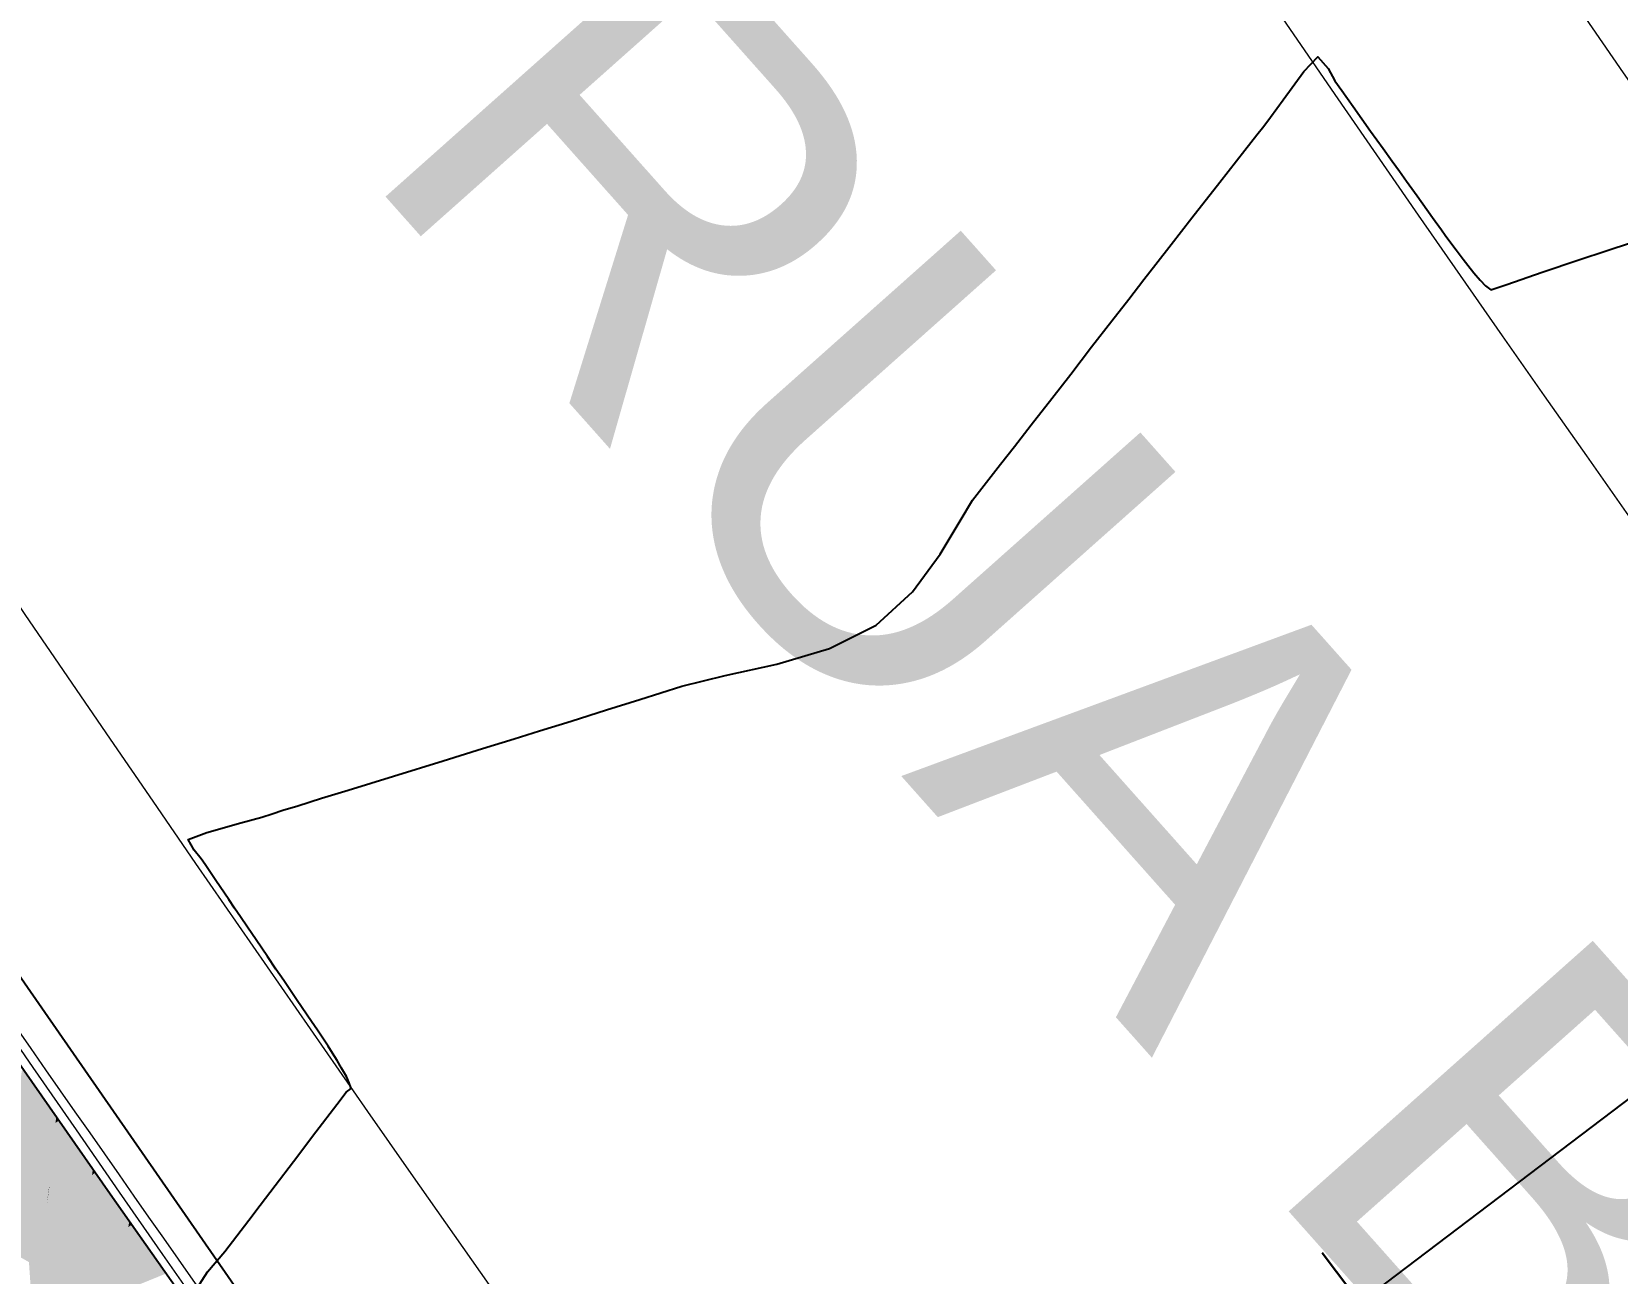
# Model space of a CAD drawing. Header units: millimetres. Extents: x 340454 to 342791, y 6993867 to 6995092.
# Drawn here: x 340800.18 to 340812.87, y 6994599.83 to 6994609.77 of the extents above; entities that cross this region are included whole.
import ezdxf
from ezdxf.enums import TextEntityAlignment as Align

# ---------------------------------------------------------------- set-up
doc = ezdxf.new("R2010")
doc.units = ezdxf.units.MM
doc.header["$LTSCALE"] = 10
doc.layers.add('_1 TXT_Estaca', color=4, linetype='Continuous', lineweight=30)
for name, color, linetype in [('A-MODELAGEM', 7, 'Continuous'), ('Alinhamento', 7, 'Continuous'), ('AREA_DOS_LOTES', 5, 'Continuous'), ('F-HZ-CORREDOR-FEAT', 2, 'Continuous'), ('T-HM-CURVA_INTERMEDIARIA', 45, 'Continuous'), ('URB-Calçadas', 2, 'Continuous'), ('URB-Quadras', 3, 'Continuous')]:
    doc.layers.add(name, color=color, linetype=linetype)
doc.layers.add('PDF2_0', color=9, linetype='Continuous', true_color=0x808080)
doc.styles.add('ARIAL', font='arial.ttf', dxfattribs={"height": 2})

msp = doc.modelspace()

# ---------------------------------------------------------------- linework, layer by layer
at = {"lineweight": 20}
msp.add_lwpolyline([(340804.454, 6994595.59, -0.006606), (340796.911, 6994606.373, 0.436053), (340791.269, 6994607.295), (340769.737, 6994591.412), (340780.237, 6994577.232), (340804.454, 6994595.59, -0.007581)], format="xyb", close=True, dxfattribs=at)
at = {"layer": '_1 TXT_Estaca', "color": 7, "linetype": 'Continuous', "lineweight": 30}
msp.add_line((340810.51, 6994599.997), (340811.114, 6994599.2), dxfattribs=at)
at = {"layer": 'A-MODELAGEM', "color": 11, "linetype": 'Continuous', "lineweight": -3}
for points in [[(340800.021, 6994600.939), (340800.377, 6994601.081), (340800.104, 6994601.472)], [(340800.104, 6994601.472), (340800.386, 6994601.084), (340800.112, 6994601.477)], [(340800.104, 6994601.472), (340800.377, 6994601.081), (340800.386, 6994601.084)], [(340799.996, 6994600.775), (340800.269, 6994600.503), (340800.37, 6994601.037)], [(340799.996, 6994600.775), (340800.37, 6994601.037), (340800.021, 6994600.939)], [(340800.021, 6994600.939), (340800.37, 6994601.037), (340800.377, 6994601.081)], [(340800.269, 6994600.503), (340800.298, 6994600.514), (340800.37, 6994601.037)], [(340800.298, 6994600.514), (340800.319, 6994600.523), (340800.373, 6994601.038)], [(340800.298, 6994600.514), (340800.373, 6994601.038), (340800.37, 6994601.037)], [(340800.319, 6994600.523), (340800.321, 6994600.524), (340800.396, 6994601.054)], [(340800.319, 6994600.523), (340800.396, 6994601.054), (340800.373, 6994601.038)], [(340800.321, 6994600.524), (340800.669, 6994600.663), (340800.396, 6994601.054)], [(340800.37, 6994601.037), (340800.378, 6994601.079), (340800.377, 6994601.081)], [(340800.37, 6994601.037), (340800.373, 6994601.038), (340800.378, 6994601.079)], [(340800.373, 6994601.038), (340800.396, 6994601.054), (340800.378, 6994601.079)], [(340800.377, 6994601.081), (340800.378, 6994601.079), (340800.386, 6994601.084)], [(340800.378, 6994601.079), (340800.403, 6994601.059), (340800.386, 6994601.084)], [(340800.378, 6994601.079), (340800.396, 6994601.054), (340800.403, 6994601.059)], [(340800.396, 6994601.054), (340800.677, 6994600.666), (340800.403, 6994601.059)], [(340800.396, 6994601.054), (340800.669, 6994600.663), (340800.677, 6994600.666)], [(340799.932, 6994600.368), (340800.269, 6994600.503), (340799.996, 6994600.775)], [(340800.299, 6994600.366), (340800.569, 6994600.087), (340800.663, 6994600.62)], [(340800.299, 6994600.366), (340800.663, 6994600.62), (340800.321, 6994600.524)], [(340800.321, 6994600.524), (340800.663, 6994600.62), (340800.669, 6994600.663)], [(340800.569, 6994600.087), (340800.59, 6994600.096), (340800.663, 6994600.62)], [(340800.59, 6994600.096), (340800.961, 6994600.246), (340800.687, 6994600.637)], [(340800.59, 6994600.096), (340800.687, 6994600.637), (340800.663, 6994600.62)], [(340800.663, 6994600.62), (340800.67, 6994600.662), (340800.669, 6994600.663)], [(340800.663, 6994600.62), (340800.687, 6994600.637), (340800.67, 6994600.662)], [(340800.669, 6994600.663), (340800.67, 6994600.662), (340800.677, 6994600.666)], [(340800.67, 6994600.662), (340800.694, 6994600.642), (340800.677, 6994600.666)], [(340800.67, 6994600.662), (340800.687, 6994600.637), (340800.694, 6994600.642)], [(340800.687, 6994600.637), (340800.968, 6994600.249), (340800.694, 6994600.642)], [(340800.687, 6994600.637), (340800.961, 6994600.246), (340800.968, 6994600.249)], [(340799.932, 6994600.368), (340800.234, 6994600.321), (340800.269, 6994600.503)], [(340800.234, 6994600.321), (340800.274, 6994600.349), (340800.269, 6994600.503)], [(340800.274, 6994600.349), (340800.298, 6994600.514), (340800.269, 6994600.503)], [(340800.274, 6994600.349), (340800.296, 6994600.364), (340800.298, 6994600.514)], [(340800.296, 6994600.364), (340800.319, 6994600.523), (340800.298, 6994600.514)], [(340800.296, 6994600.364), (340800.299, 6994600.366), (340800.319, 6994600.523)], [(340800.299, 6994600.366), (340800.321, 6994600.524), (340800.319, 6994600.523)], [(340799.887, 6994600.078), (340800.234, 6994600.321), (340799.932, 6994600.368)], [(340800.217, 6994599.945), (340800.236, 6994599.953), (340800.274, 6994600.349)], [(340800.217, 6994599.945), (340800.274, 6994600.349), (340800.234, 6994600.321)], [(340800.236, 6994599.953), (340800.242, 6994599.955), (340800.296, 6994600.364)], [(340800.236, 6994599.953), (340800.296, 6994600.364), (340800.274, 6994600.349)], [(340800.242, 6994599.955), (340800.569, 6994600.087), (340800.299, 6994600.366)], [(340800.242, 6994599.955), (340800.299, 6994600.366), (340800.296, 6994600.364)], [(340799.887, 6994600.078), (340800.158, 6994599.922), (340800.234, 6994600.321)], [(340800.158, 6994599.922), (340800.217, 6994599.945), (340800.234, 6994600.321)], [(340800.59, 6994600.096), (340800.953, 6994600.202), (340800.961, 6994600.246)], [(340800.925, 6994599.696), (340801.254, 6994599.83), (340800.979, 6994600.221)], [(340800.925, 6994599.696), (340800.979, 6994600.221), (340800.958, 6994600.206)], [(340800.953, 6994600.202), (340800.962, 6994600.245), (340800.961, 6994600.246)], [(340800.953, 6994600.202), (340800.958, 6994600.206), (340800.962, 6994600.245)], [(340800.958, 6994600.206), (340800.979, 6994600.221), (340800.962, 6994600.245)], [(340800.961, 6994600.246), (340800.962, 6994600.245), (340800.968, 6994600.249)], [(340800.962, 6994600.245), (340800.985, 6994600.225), (340800.968, 6994600.249)], [(340800.962, 6994600.245), (340800.979, 6994600.221), (340800.985, 6994600.225)], [(340800.979, 6994600.221), (340801.26, 6994599.832), (340800.985, 6994600.225)], [(340800.979, 6994600.221), (340801.254, 6994599.83), (340801.26, 6994599.832)], [(340800.56, 6994599.927), (340800.833, 6994599.658), (340800.953, 6994600.202)], [(340800.56, 6994599.927), (340800.953, 6994600.202), (340800.59, 6994600.096)], [(340800.56, 6994599.927), (340800.59, 6994600.096), (340800.569, 6994600.087)], [(340800.833, 6994599.658), (340800.906, 6994599.688), (340800.953, 6994600.202)], [(340800.906, 6994599.688), (340800.925, 6994599.696), (340800.958, 6994600.206)], [(340800.906, 6994599.688), (340800.958, 6994600.206), (340800.953, 6994600.202)], [(340800.242, 6994599.955), (340800.537, 6994599.911), (340800.569, 6994600.087)], [(340800.537, 6994599.911), (340800.56, 6994599.927), (340800.569, 6994600.087)], [(340800.176, 6994599.658), (340800.217, 6994599.945), (340800.158, 6994599.922)], [(340800.176, 6994599.658), (340800.196, 6994599.671), (340800.217, 6994599.945)], [(340800.196, 6994599.671), (340800.236, 6994599.953), (340800.217, 6994599.945)], [(340800.196, 6994599.671), (340800.202, 6994599.676), (340800.236, 6994599.953)], [(340800.202, 6994599.676), (340800.242, 6994599.955), (340800.236, 6994599.953)], [(340800.202, 6994599.676), (340800.537, 6994599.911), (340800.242, 6994599.955)], [(340800.202, 6994599.676), (340800.466, 6994599.509), (340800.537, 6994599.911)], [(340800.466, 6994599.509), (340800.486, 6994599.517), (340800.537, 6994599.911)], [(340800.486, 6994599.517), (340800.833, 6994599.658), (340800.56, 6994599.927)], [(340800.486, 6994599.517), (340800.56, 6994599.927), (340800.537, 6994599.911)]]:
    msp.add_solid(points, dxfattribs=at)
at = {"layer": 'Alinhamento', "color": 1, "linetype": 'Continuous', "lineweight": -3, "flags": 128}
msp.add_lwpolyline([(340818.781, 6994605.64), (340773.67, 6994571.443)], dxfattribs=at)
at = {"layer": 'F-HZ-CORREDOR-FEAT', "color": 2, "linetype": 'Continuous', "lineweight": -3}
msp.add_polyline3d([(340804.246, 6994595.621, 727.827), (340803.505, 6994596.656, 727.904), (340802.765, 6994597.693, 727.98), (340801.784, 6994599.078, 728.083), (340800.807, 6994600.466, 728.185), (340799.835, 6994601.858, 728.287)], dxfattribs=at)
at = {"layer": 'PDF2_0', "color": 250, "lineweight": 25, "true_color": 0x333333}
msp.add_lwpolyline([(340793.868, 6994609.421, -0.134913), (340797.482, 6994605.963), (340808.594, 6994589.942), (340820.677, 6994574.645), (340833.247, 6994559.832), (340846.545, 6994545.745), (340850.564, 6994541.777)], format="xyb", dxfattribs=at)
at = {"layer": 'T-HM-CURVA_INTERMEDIARIA', "color": 45, "linetype": 'Continuous', "lineweight": -3, "elevation": 728, "flags": 128}
msp.add_lwpolyline([(340801.503, 6994599.711), (340801.586, 6994599.844), (340801.727, 6994600.007), (340801.822, 6994600.132), (340801.917, 6994600.257), (340802.01, 6994600.379), (340802.129, 6994600.536), (340802.275, 6994600.728), (340802.454, 6994600.964), (340802.622, 6994601.183), (340802.697, 6994601.282), (340802.738, 6994601.313), (340802.72, 6994601.358), (340802.699, 6994601.407), (340802.66, 6994601.475), (340802.624, 6994601.535), (340802.587, 6994601.594), (340802.552, 6994601.65), (340802.505, 6994601.722), (340802.467, 6994601.778), (340802.42, 6994601.848), (340802.306, 6994602.017), (340802.198, 6994602.176), (340802.166, 6994602.221), (340802.135, 6994602.267), (340802.067, 6994602.368), (340801.977, 6994602.501), (340801.908, 6994602.603), (340801.851, 6994602.686), (340801.804, 6994602.756), (340801.757, 6994602.826), (340801.655, 6994602.976), (340801.568, 6994603.106), (340801.537, 6994603.151), (340801.481, 6994603.22), (340801.433, 6994603.305), (340801.581, 6994603.361), (340801.853, 6994603.439), (340802.021, 6994603.485), (340802.106, 6994603.512), (340802.191, 6994603.539), (340802.31, 6994603.576), (340802.5, 6994603.635), (340802.713, 6994603.701), (340803.076, 6994603.813), (340803.473, 6994603.936), (340803.788, 6994604.033), (340804.042, 6994604.112), (340804.244, 6994604.174), (340804.498, 6994604.253), (340804.78, 6994604.342), (340805.049, 6994604.426), (340805.384, 6994604.532), (340805.731, 6994604.617), (340806.145, 6994604.708), (340806.566, 6994604.833), (340806.939, 6994605.021), (340807.231, 6994605.289), (340807.453, 6994605.589), (340807.611, 6994605.855), (340807.712, 6994606.023), (340807.824, 6994606.167), (340807.936, 6994606.311), (340808.047, 6994606.452), (340808.181, 6994606.625), (340808.345, 6994606.836), (340808.497, 6994607.031), (340808.664, 6994607.248), (340808.827, 6994607.457), (340808.961, 6994607.63), (340809.082, 6994607.787), (340809.178, 6994607.911), (340809.3, 6994608.068), (340809.467, 6994608.282), (340809.691, 6994608.568), (340809.89, 6994608.823), (340809.988, 6994608.947), (340810.042, 6994609.017), (340810.097, 6994609.087), (340810.197, 6994609.227), (340810.363, 6994609.452), (340810.475, 6994609.57), (340810.557, 6994609.478), (340810.611, 6994609.379), (340810.667, 6994609.301), (340810.759, 6994609.172), (340810.898, 6994608.977), (340810.999, 6994608.836), (340811.071, 6994608.735), (340811.128, 6994608.656), (340811.185, 6994608.576), (340811.269, 6994608.459), (340811.394, 6994608.284), (340811.464, 6994608.187), (340811.495, 6994608.144), (340811.525, 6994608.103), (340811.583, 6994608.025), (340811.639, 6994607.951), (340811.676, 6994607.903), (340811.725, 6994607.842), (340811.774, 6994607.784), (340811.816, 6994607.738), (340811.861, 6994607.706), (340811.989, 6994607.749), (340812.271, 6994607.847), (340812.563, 6994607.946), (340812.791, 6994608.021), (340812.978, 6994608.081)], dxfattribs=at)
at = {"layer": 'URB-Calçadas', "lineweight": 0}
msp.add_lwpolyline([(340947.007, 6994560.764, -0.090606), (340859.912, 6994651.512, 0.43018), (340849.186, 6994653.399), (340808.98, 6994623.567, 0.451105), (340807.636, 6994613.645, 0.090816), (340911.779, 6994506.658, 0.478228), (340922.171, 6994508.353), (340948.954, 6994550.671, 0.396473)], format="xyb", close=True, dxfattribs=at)
msp.add_lwpolyline([(340906.482, 6994496.93, -0.090947), (340799.111, 6994606.609, 0.475649), (340788.845, 6994608.722), (340739.93, 6994572.502, 0.267986), (340737.938, 6994567.915, -0.173456), (340714.47, 6994467.492, 0.151029)], format="xyb", dxfattribs=at)
at = {"layer": 'URB-Quadras', "color": 252, "lineweight": 0}
msp.add_lwpolyline([(340912.937, 6994508.288, -0.090816), (340809.297, 6994614.759, -0.400356), (340810.47, 6994621.559), (340850.676, 6994651.391, -0.43018), (340857.826, 6994650.133, 0.090606), (340945.543, 6994558.736, -0.396473), (340946.842, 6994552.008), (340920.058, 6994509.69, -0.42996)], format="xyb", close=True, dxfattribs=at)
msp.add_lwpolyline([(340815.241, 6994491.926, 0.038213), (340872.813, 6994444.815, 0.427498), (340879.9, 6994446.24), (340906.67, 6994488.537, 0.399537), (340905.329, 6994495.296, -0.090947), (340797.453, 6994605.491, 0.427165), (340790.332, 6994606.713), (340742.106, 6994571.002, 0.26508), (340740.108, 6994566.469, -0.172307), (340715.611, 6994465.576, -0.089172), (340715.611, 6994465.576, -2.016247), (340701.917, 6994473.704, 0.157194), (340704.27, 6994475.674, 0.197995), (340722.466, 6994581.029, 0.104869), (340721.604, 6994582.915), (340685.606, 6994631.482, 0.2535), (340684.742, 6994631.884, -0.18056), (340678.012, 6994633.945)], format="xyb", dxfattribs=at)

# ---------------------------------------------------------------- texts
at = {"layer": 'AREA_DOS_LOTES', "color": 5, "transparency": 33554687, "style": 'ARIAL'}
msp.add_text('RUA B', height=3.2585, rotation=311.668, dxfattribs=at).set_placement((340808.605, 6994604.618, -721), align=Align.MIDDLE_CENTER)

doc.saveas('drawing.dxf')
